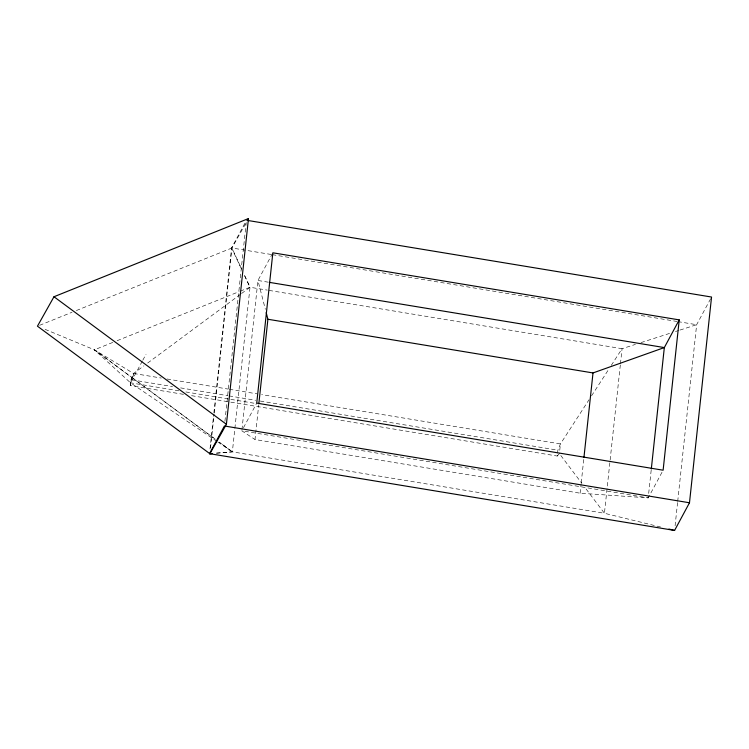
<?xml version="1.0" encoding="UTF-8"?>
<svg xmlns="http://www.w3.org/2000/svg" width="749" height="749" viewBox="0 0 749 749"><rect width="100%" height="100%" fill="white"/><g stroke="black" fill="none" stroke-linecap="round" stroke-linejoin="round"><path stroke-width="0.56" stroke-dasharray="3.75 2.81" d="M183.477 394.339L130.41 385.585L131.038 379.715L133.584 373.47L143.911 365.821M130.41 385.585L131.038 379.715L172.57 386.568M216.985 441.433L130.513 382.814L133.06 378.311L133.584 373.47L94.411 349.811L43.901 328.858M210.01 449.016L213.746 414.141M213.868 412.98L231.572 247.928L246.468 220.253M210.506 447.911L214.12 414.206M214.251 413.045L231.947 247.994L246.327 222.378M224.915 421.331L246.224 222.575M216.63 453.164L232.359 451.853L250.007 287.26L244.146 274.527M241.955 429.645L257.946 280.482L272.851 252.797M662.013 472.263L648.213 497.888L580.11 493.198L255.006 439.523L258.723 404.834M230.776 402.147L557.256 456.047L557.462 454.091M557.574 453.117L557.883 450.186L560.43 443.932L589.023 399.751M580.11 493.198L581.102 483.948M581.233 482.787L583.836 458.5M620.331 364.913L604.424 513.271L661.011 527.118M620.453 363.752L622.073 348.688L635.433 344.39M651.19 470.138L648.213 497.888L241.824 430.797L255.006 439.523M675.092 525.789L677.583 502.551M677.705 501.381L696.645 324.71L710.998 298.055M178.936 390.809L130.513 382.814L133.584 373.47L161.269 378.039M112.781 342.424L94.411 349.811L215.469 439.354L133.06 378.311L142.254 361.233M142.797 360.232L146.036 354.202M243.481 427.726L256.729 403.121M591.57 395.818L608.094 370.287M611.268 365.381L622.073 348.688L268.442 290.303M557.256 456.047L559.391 453.613L560.43 443.932L261.635 394.611M147.665 363.04L240.616 294.217M241.553 293.514L250.007 287.26L267.29 290.116M39.613 325.309L72.026 312.277M76.351 310.545L231.947 247.994L241.712 269.219M117.106 340.692L239.203 291.604M240.279 291.174L250.007 287.26L244.183 274.836M640.994 342.602L669.934 333.296M675.495 331.507L678.837 330.431M679.952 330.075L696.645 324.71L678.201 321.658M216.367 453.117L232.359 451.853L604.424 513.271L584.726 487.178M271.147 254.463L231.572 247.928L241.758 269.668M272.299 254.651L677.04 321.471M268.339 282.195L257.946 280.482L265.343 309.29M167.036 378.994L228.183 389.087M229.334 389.274L257.019 393.843M180.649 387.907L227.949 395.715M229.1 395.903L255.634 400.284M260.249 401.043L557.883 450.186M185.855 391.952L229.662 399.18M230.814 399.376L255.025 403.374M191.557 395.678L229.625 401.96M217.95 442.079L232.359 451.853L219.251 442.135L232.359 451.853M133.06 378.311L94.411 349.811L130.513 382.814M560.795 455.486L581.907 483.442"/><path stroke-width="1.12" d="M209.889 453.725L226.413 424.29L248.471 218.558L53.984 296.744L37.45 326.18L209.889 453.725L212.136 453.538M258.845 403.674L267.899 319.261L266.195 312.614M583.958 457.349L593.011 372.936L664.326 347.573L679.231 319.889L272.851 252.797L256.729 403.121L663.118 470.213L679.231 319.889M651.312 468.986L664.326 347.573L269.49 282.382M689.492 502.766L224.41 425.984L209.514 453.66L674.587 530.442L689.492 502.766L711.55 297.035L247.432 220.412L248.471 218.558M209.514 453.66L211.798 453.482M267.899 319.261L593.011 372.936M668.932 529.056L674.587 530.442M53.984 296.744L226.413 424.29"/></g></svg>
